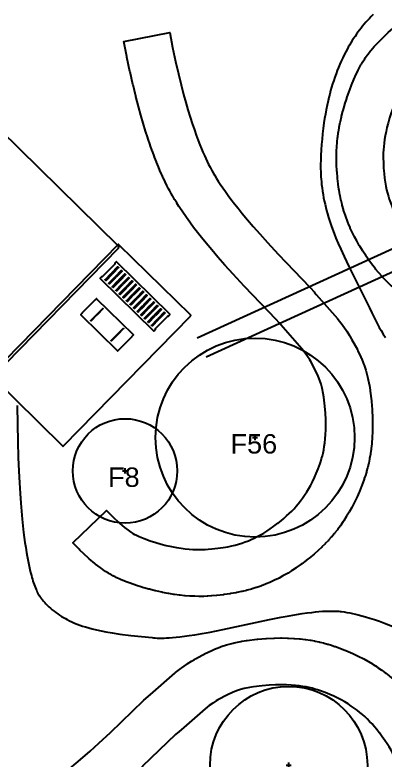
# Model space of a CAD drawing. Header units: millimetres. Extents: x 0 to 135, y -17 to 120.
# Drawn here: x 51.77 to 59.02, y 81.1 to 95.67 of the extents above; entities that cross this region are included whole.
import ezdxf

# ---------------------------------------------------------------- set-up
doc = ezdxf.new("R2010")
doc.units = ezdxf.units.MM
for name, color, linetype in [('Accessory', 7, 'Continuous'), ('Box', 7, 'Continuous'), ('Hedge', 7, 'Continuous'), ('Label', 7, 'Continuous'), ('Plan View', 7, 'Continuous'), ('Plant', 7, 'Continuous'), ('Sprinkler Line', 7, 'Continuous'), ('Stone Path', 7, 'Continuous')]:
    doc.layers.add(name, color=color, linetype=linetype)
picture_1 = doc.add_image_def('image1.jpg', size_in_pixel=(8192, 8192))

# ---------------------------------------------------------------- blocks, each defined once
blk = doc.blocks.new('1')
at = {"flags": 1}
for tag in ['Export Name', 'Export Layer']:
    blk.add_attdef(tag, (0, 0), '', height=0.0254, dxfattribs=at)
at = {"layer": 'Plan View'}
image = blk.add_image(picture_1, insert=(0, 0), size_in_units=(120, 120), dxfattribs=dict(at, fade=50))
image.dxf.flags = 7
blk = doc.blocks.new('129')
at = {"layer": 'Plant'}
for points in [[(56.474, 87.354), (56.474, 87.456)], [(56.423, 87.405), (56.525, 87.405)]]:
    blk.add_lwpolyline(points, dxfattribs=at)
blk.add_circle((56.474, 87.405), 1.947, dxfattribs=at)
at = {"flags": 1}
for tag in ['Export Name', 'Export Layer']:
    blk.add_attdef(tag, (0, 0), '', height=0.0254, dxfattribs=at)
blk = doc.blocks.new('134')
at = {"layer": 'Plant'}
for points in [[(57.133, 80.949), (57.133, 81.051)], [(57.082, 81), (57.184, 81)]]:
    blk.add_lwpolyline(points, dxfattribs=at)
blk.add_circle((57.133, 81), 1.539, dxfattribs=at)
at = {"flags": 1}
for tag in ['Export Name', 'Export Layer']:
    blk.add_attdef(tag, (0, 0), '', height=0.0254, dxfattribs=at)
blk = doc.blocks.new('142')
at = {"layer": 'Accessory'}
blk.add_lwpolyline([(51.304, 88.579), (51.308, 88.577), (51.315, 88.577), (51.321, 88.58), (53.801, 91.108), (53.805, 91.115), (53.809, 91.128), (53.809, 91.135), (53.804, 91.148), (49.931, 94.945), (49.917, 94.954), (49.911, 94.956), (49.903, 94.956), (49.897, 94.954), (47.419, 92.426), (47.414, 92.419), (47.412, 92.413), (47.41, 92.406), (47.41, 92.4), (47.415, 92.387), (51.295, 88.584)], close=True, dxfattribs=at)
at = {"flags": 1}
for tag in ['Export Name', 'Export Layer']:
    blk.add_attdef(tag, (0, 0), '', height=0.0254, dxfattribs=at)
blk = doc.blocks.new('143')
at = {"layer": 'Accessory'}
for points in [[(54.491, 89.49), (54.492, 89.49), (54.495, 89.49), (54.498, 89.492), (54.522, 89.517), (54.524, 89.52), (54.524, 89.522), (54.524, 89.525), (54.522, 89.53), (54.522, 89.531), (54.523, 89.532), (54.523, 89.534), (54.766, 89.782), (54.768, 89.783), (54.769, 89.783), (54.77, 89.783), (54.775, 89.78), (54.776, 89.78), (54.777, 89.78), (54.779, 89.78), (54.782, 89.782), (54.806, 89.806), (54.808, 89.809), (54.809, 89.812), (54.808, 89.815), (54.807, 89.818), (53.765, 90.839), (53.762, 90.841), (53.761, 90.841), (53.758, 90.841), (53.756, 90.841), (53.731, 90.816), (53.729, 90.813), (53.728, 90.81), (53.728, 90.807), (53.729, 90.802), (53.729, 90.8), (53.729, 90.799), (53.728, 90.798), (53.485, 90.549), (53.484, 90.548), (53.483, 90.548), (53.481, 90.548), (53.477, 90.551), (53.475, 90.551), (53.474, 90.551), (53.471, 90.55), (53.446, 90.525), (53.444, 90.522), (53.443, 90.519), (53.443, 90.517), (53.445, 90.514), (54.487, 89.493), (54.489, 89.491)], [(53.686, 90.615), (53.679, 90.621), (53.677, 90.624), (53.677, 90.625), (53.677, 90.627), (53.678, 90.63), (53.786, 90.742), (53.788, 90.743), (53.789, 90.743), (53.79, 90.742), (53.799, 90.734), (53.801, 90.731), (53.801, 90.73), (53.801, 90.728), (53.801, 90.727), (53.799, 90.724), (53.691, 90.615), (53.69, 90.615), (53.689, 90.614), (53.687, 90.614)], [(53.758, 90.546), (53.756, 90.546), (53.749, 90.553), (53.747, 90.556), (53.746, 90.559), (53.747, 90.562), (53.855, 90.674), (53.857, 90.675), (53.858, 90.675), (53.86, 90.675), (53.87, 90.665), (53.871, 90.662), (53.872, 90.661), (53.871, 90.658), (53.762, 90.548), (53.759, 90.546)], [(53.553, 90.478), (53.546, 90.485), (53.544, 90.488), (53.543, 90.49), (53.543, 90.491), (53.543, 90.493), (53.545, 90.495), (53.653, 90.605), (53.655, 90.606), (53.656, 90.606), (53.658, 90.605), (53.66, 90.604), (53.665, 90.598), (53.666, 90.597), (53.667, 90.596), (53.667, 90.594), (53.667, 90.593), (53.666, 90.59), (53.558, 90.478), (53.557, 90.478), (53.556, 90.477), (53.555, 90.477)], [(53.624, 90.409), (53.615, 90.418), (53.612, 90.421), (53.612, 90.422), (53.612, 90.423), (53.613, 90.426), (53.722, 90.536), (53.723, 90.537), (53.724, 90.538), (53.725, 90.538), (53.727, 90.537), (53.734, 90.531), (53.736, 90.528), (53.737, 90.526), (53.737, 90.525), (53.736, 90.522), (53.628, 90.41), (53.627, 90.409), (53.625, 90.409)], [(53.827, 90.477), (53.818, 90.485), (53.817, 90.487), (53.817, 90.488), (53.816, 90.49), (53.816, 90.491), (53.818, 90.494), (53.926, 90.606), (53.927, 90.607), (53.929, 90.606), (53.94, 90.596), (53.942, 90.593), (53.942, 90.591), (53.942, 90.59), (53.942, 90.589), (53.94, 90.586), (53.833, 90.477), (53.831, 90.476), (53.83, 90.476), (53.828, 90.476)], [(53.896, 90.409), (53.89, 90.415), (53.888, 90.418), (53.887, 90.421), (53.888, 90.423), (53.997, 90.536), (53.998, 90.537), (53.999, 90.537), (54.001, 90.536), (54.009, 90.528), (54.011, 90.525), (54.011, 90.524), (54.011, 90.522), (54.011, 90.521), (53.902, 90.41), (53.901, 90.409), (53.899, 90.409), (53.898, 90.409)], [(53.694, 90.34), (53.684, 90.35), (53.683, 90.351), (53.682, 90.353), (53.682, 90.354), (53.682, 90.356), (53.683, 90.358), (53.792, 90.468), (53.793, 90.469), (53.795, 90.469), (53.796, 90.469), (53.798, 90.469), (53.806, 90.46), (53.808, 90.457), (53.808, 90.456), (53.808, 90.454), (53.807, 90.452), (53.7, 90.34), (53.699, 90.339), (53.697, 90.339), (53.696, 90.339)], [(53.765, 90.272), (53.764, 90.272), (53.755, 90.281), (53.753, 90.284), (53.753, 90.285), (53.754, 90.288), (53.863, 90.398), (53.864, 90.399), (53.865, 90.399), (53.867, 90.4), (53.868, 90.399), (53.874, 90.394), (53.877, 90.391), (53.877, 90.388), (53.877, 90.387), (53.876, 90.384), (53.768, 90.272), (53.766, 90.272)], [(53.967, 90.341), (53.965, 90.342), (53.958, 90.349), (53.957, 90.351), (53.956, 90.353), (53.957, 90.354), (53.957, 90.356), (54.066, 90.469), (54.067, 90.469), (54.069, 90.469), (54.07, 90.469), (54.079, 90.46), (54.08, 90.457), (54.08, 90.456), (54.08, 90.454), (54.078, 90.452), (53.971, 90.343), (53.968, 90.341)], [(54.035, 90.273), (54.027, 90.281), (54.026, 90.282), (54.025, 90.284), (54.025, 90.285), (54.025, 90.286), (54.026, 90.289), (54.134, 90.401), (54.135, 90.402), (54.136, 90.402), (54.138, 90.402), (54.148, 90.392), (54.15, 90.389), (54.15, 90.388), (54.15, 90.387), (54.15, 90.385), (54.149, 90.384), (54.042, 90.275), (54.04, 90.274), (54.039, 90.273), (54.037, 90.272), (54.036, 90.273)], [(53.834, 90.204), (53.833, 90.205), (53.825, 90.212), (53.823, 90.215), (53.822, 90.216), (53.822, 90.217), (53.822, 90.219), (53.823, 90.22), (53.932, 90.331), (53.933, 90.332), (53.934, 90.332), (53.936, 90.332), (53.937, 90.332), (53.943, 90.326), (53.945, 90.325), (53.946, 90.322), (53.946, 90.32), (53.946, 90.319), (53.944, 90.316), (53.837, 90.205), (53.836, 90.204)], [(53.905, 90.135), (53.903, 90.135), (53.893, 90.145), (53.891, 90.148), (53.891, 90.149), (53.891, 90.151), (53.891, 90.152), (53.893, 90.155), (54, 90.262), (54.002, 90.264), (54.004, 90.265), (54.005, 90.265), (54.008, 90.262), (54.014, 90.257), (54.016, 90.254), (54.016, 90.252), (54.016, 90.251), (54.016, 90.25), (53.907, 90.137), (53.906, 90.136)], [(54.105, 90.204), (54.098, 90.212), (54.096, 90.214), (54.095, 90.217), (54.096, 90.219), (54.097, 90.221), (54.204, 90.332), (54.206, 90.333), (54.207, 90.333), (54.208, 90.333), (54.219, 90.323), (54.22, 90.32), (54.22, 90.319), (54.22, 90.317), (54.22, 90.316), (54.111, 90.205), (54.109, 90.204), (54.108, 90.204), (54.107, 90.204)], [(54.177, 90.135), (54.176, 90.135), (54.168, 90.142), (54.166, 90.146), (54.165, 90.148), (54.166, 90.149), (54.166, 90.151), (54.275, 90.264), (54.276, 90.265), (54.278, 90.265), (54.279, 90.264), (54.288, 90.255), (54.29, 90.252), (54.29, 90.251), (54.291, 90.25), (54.29, 90.248), (54.288, 90.245), (54.181, 90.137), (54.179, 90.135)], [(53.973, 90.067), (53.964, 90.076), (53.962, 90.079), (53.961, 90.08), (53.961, 90.082), (53.961, 90.083), (53.963, 90.086), (54.071, 90.195), (54.073, 90.196), (54.075, 90.196), (54.076, 90.196), (54.084, 90.188), (54.086, 90.185), (54.086, 90.183), (54.086, 90.182), (54.085, 90.18), (53.977, 90.067), (53.975, 90.067), (53.974, 90.067)], [(54.045, 89.998), (54.043, 89.999), (54.034, 90.007), (54.032, 90.01), (54.031, 90.012), (54.031, 90.014), (54.032, 90.015), (54.141, 90.126), (54.142, 90.127), (54.143, 90.127), (54.145, 90.127), (54.146, 90.127), (54.154, 90.12), (54.155, 90.118), (54.156, 90.116), (54.156, 90.113), (54.154, 90.11), (54.047, 89.999), (54.046, 89.998)], [(54.245, 90.067), (54.238, 90.075), (54.237, 90.076), (54.236, 90.077), (54.236, 90.079), (54.236, 90.08), (54.236, 90.082), (54.238, 90.085), (54.344, 90.195), (54.345, 90.196), (54.347, 90.196), (54.348, 90.196), (54.358, 90.186), (54.36, 90.183), (54.361, 90.182), (54.361, 90.18), (54.36, 90.179), (54.358, 90.176), (54.251, 90.068), (54.249, 90.067), (54.248, 90.067), (54.246, 90.067)], [(54.318, 89.997), (54.317, 89.997), (54.308, 90.005), (54.306, 90.008), (54.306, 90.01), (54.305, 90.011), (54.306, 90.014), (54.414, 90.126), (54.416, 90.127), (54.417, 90.127), (54.419, 90.127), (54.431, 90.116), (54.431, 90.114), (54.432, 90.113), (54.432, 90.111), (54.431, 90.109), (54.322, 89.998), (54.321, 89.998), (54.32, 89.997)], [(54.112, 89.93), (54.104, 89.939), (54.102, 89.942), (54.101, 89.943), (54.101, 89.945), (54.102, 89.946), (54.103, 89.947), (54.21, 90.056), (54.213, 90.058), (54.214, 90.059), (54.215, 90.059), (54.224, 90.051), (54.225, 90.049), (54.226, 90.048), (54.226, 90.046), (54.226, 90.045), (54.225, 90.042), (54.117, 89.931), (54.117, 89.93), (54.115, 89.929), (54.114, 89.93)], [(54.186, 89.86), (54.184, 89.86), (54.174, 89.87), (54.172, 89.873), (54.171, 89.874), (54.171, 89.875), (54.172, 89.877), (54.173, 89.88), (54.281, 89.988), (54.282, 89.989), (54.283, 89.99), (54.285, 89.99), (54.286, 89.99), (54.295, 89.981), (54.297, 89.979), (54.297, 89.977), (54.298, 89.976), (54.297, 89.974), (54.296, 89.971), (54.189, 89.861), (54.187, 89.86)], [(54.252, 89.793), (54.245, 89.801), (54.243, 89.803), (54.243, 89.805), (54.243, 89.806), (54.243, 89.808), (54.244, 89.809), (54.353, 89.919), (54.354, 89.92), (54.355, 89.92), (54.357, 89.92), (54.359, 89.918), (54.364, 89.914), (54.366, 89.911), (54.366, 89.909), (54.366, 89.908), (54.366, 89.907), (54.363, 89.902), (54.258, 89.793), (54.256, 89.793), (54.255, 89.792), (54.254, 89.793)], [(54.385, 89.93), (54.379, 89.936), (54.377, 89.939), (54.377, 89.94), (54.377, 89.942), (54.377, 89.943), (54.379, 89.947), (54.485, 90.056), (54.487, 90.057), (54.488, 90.058), (54.489, 90.058), (54.492, 90.056), (54.5, 90.048), (54.501, 90.045), (54.501, 90.044), (54.5, 90.042), (54.392, 89.932), (54.39, 89.93), (54.389, 89.93), (54.388, 89.929), (54.386, 89.93)], [(54.454, 89.863), (54.448, 89.868), (54.447, 89.87), (54.446, 89.871), (54.446, 89.873), (54.446, 89.874), (54.446, 89.875), (54.447, 89.878), (54.554, 89.989), (54.556, 89.99), (54.557, 89.99), (54.559, 89.99), (54.567, 89.981), (54.569, 89.979), (54.57, 89.977), (54.569, 89.976), (54.569, 89.974), (54.567, 89.971), (54.46, 89.863), (54.458, 89.862), (54.457, 89.862), (54.455, 89.862)], [(54.526, 89.793), (54.525, 89.794), (54.517, 89.801), (54.515, 89.803), (54.515, 89.805), (54.514, 89.806), (54.515, 89.809), (54.623, 89.922), (54.625, 89.923), (54.626, 89.923), (54.628, 89.922), (54.638, 89.912), (54.639, 89.909), (54.64, 89.908), (54.639, 89.907), (54.639, 89.905), (54.53, 89.795), (54.527, 89.793)], [(54.321, 89.726), (54.314, 89.733), (54.312, 89.736), (54.312, 89.737), (54.311, 89.739), (54.312, 89.74), (54.422, 89.852), (54.423, 89.853), (54.425, 89.853), (54.426, 89.853), (54.433, 89.846), (54.434, 89.844), (54.435, 89.842), (54.435, 89.84), (54.434, 89.837), (54.326, 89.725), (54.324, 89.725), (54.323, 89.725)], [(54.393, 89.656), (54.392, 89.657), (54.383, 89.665), (54.381, 89.668), (54.38, 89.669), (54.38, 89.671), (54.381, 89.674), (54.49, 89.784), (54.491, 89.785), (54.492, 89.785), (54.494, 89.785), (54.495, 89.785), (54.503, 89.778), (54.505, 89.775), (54.505, 89.772), (54.505, 89.77), (54.396, 89.657), (54.395, 89.656)], [(54.594, 89.726), (54.591, 89.728), (54.586, 89.733), (54.585, 89.734), (54.585, 89.736), (54.584, 89.737), (54.585, 89.739), (54.586, 89.741), (54.694, 89.854), (54.695, 89.854), (54.697, 89.854), (54.7, 89.852), (54.707, 89.844), (54.708, 89.843), (54.709, 89.842), (54.709, 89.84), (54.708, 89.838), (54.706, 89.836), (54.599, 89.727), (54.598, 89.726), (54.597, 89.725), (54.595, 89.725)], [(54.463, 89.588), (54.461, 89.589), (54.452, 89.597), (54.451, 89.599), (54.45, 89.6), (54.45, 89.602), (54.45, 89.603), (54.452, 89.606), (54.56, 89.715), (54.561, 89.716), (54.563, 89.717), (54.564, 89.717), (54.567, 89.715), (54.573, 89.71), (54.574, 89.707), (54.575, 89.706), (54.575, 89.705), (54.574, 89.702), (54.465, 89.589), (54.464, 89.589)]]:
    blk.add_lwpolyline(points, close=True, dxfattribs=at)
at = {"flags": 1}
for tag in ['Export Name', 'Export Layer']:
    blk.add_attdef(tag, (0, 0), '', height=0.0254, dxfattribs=at)
blk = doc.blocks.new('144')
at = {"layer": 'Accessory'}
for points in [[(53.786, 89.101), (53.787, 89.101), (53.788, 89.101), (53.789, 89.101), (53.791, 89.102), (53.811, 89.123), (53.815, 89.127), (54.067, 89.383), (54.069, 89.386), (54.071, 89.388), (54.092, 89.409), (54.094, 89.411), (54.094, 89.413), (54.094, 89.415), (54.093, 89.417), (53.375, 90.121), (53.373, 90.122), (53.372, 90.122), (53.371, 90.122), (53.369, 90.121), (53.348, 90.1), (53.345, 90.096), (53.094, 89.841), (53.091, 89.836), (53.089, 89.835), (53.068, 89.814), (53.066, 89.812), (53.065, 89.81), (53.066, 89.808), (53.067, 89.806), (53.785, 89.102)], [(53.386, 89.81), (53.385, 89.811), (53.384, 89.812), (53.384, 89.813), (53.384, 89.814), (53.384, 89.815), (53.386, 89.818), (53.493, 89.927), (53.494, 89.928), (53.495, 89.928), (53.496, 89.928), (53.497, 89.927), (53.498, 89.926), (53.498, 89.925), (53.498, 89.924), (53.497, 89.922), (53.39, 89.812), (53.389, 89.811), (53.388, 89.81), (53.387, 89.81)], [(53.264, 89.686), (53.263, 89.687), (53.263, 89.688), (53.262, 89.689), (53.262, 89.691), (53.263, 89.693), (53.371, 89.802), (53.373, 89.804), (53.374, 89.804), (53.375, 89.803), (53.376, 89.802), (53.376, 89.801), (53.377, 89.8), (53.376, 89.799), (53.375, 89.797), (53.268, 89.687), (53.266, 89.686), (53.265, 89.686)], [(53.786, 89.419), (53.785, 89.42), (53.783, 89.421), (53.783, 89.422), (53.783, 89.423), (53.783, 89.424), (53.783, 89.425), (53.892, 89.536), (53.893, 89.536), (53.894, 89.537), (53.895, 89.537), (53.896, 89.536), (53.897, 89.535), (53.897, 89.534), (53.897, 89.533), (53.897, 89.532), (53.896, 89.53), (53.789, 89.42), (53.787, 89.419)], [(53.664, 89.295), (53.663, 89.295), (53.662, 89.296), (53.662, 89.297), (53.661, 89.298), (53.661, 89.299), (53.662, 89.301), (53.77, 89.411), (53.771, 89.412), (53.772, 89.413), (53.773, 89.413), (53.774, 89.412), (53.775, 89.412), (53.775, 89.411), (53.776, 89.41), (53.776, 89.409), (53.775, 89.408), (53.775, 89.407), (53.666, 89.296), (53.665, 89.295)]]:
    blk.add_lwpolyline(points, close=True, dxfattribs=at)
at = {"flags": 1}
for tag in ['Export Name', 'Export Layer']:
    blk.add_attdef(tag, (0, 0), '', height=0.0254, dxfattribs=at)
blk = doc.blocks.new('151')
at = {"layer": 'Plant'}
for points in [[(53.881, 86.753), (53.982, 86.753)], [(53.931, 86.702), (53.931, 86.804)]]:
    blk.add_lwpolyline(points, dxfattribs=at)
blk.add_circle((53.931, 86.753), 1.021, dxfattribs=at)
at = {"flags": 1}
for tag in ['Export Name', 'Export Layer']:
    blk.add_attdef(tag, (0, 0), '', height=0.0254, dxfattribs=at)
blk = doc.blocks.new('320')
at = {"layer": 'Sprinkler Line'}
blk.add_lwpolyline([(75.707, 98.192), (55.521, 88.976)], dxfattribs=at)
at = {"flags": 1}
for tag in ['Export Name', 'Export Layer']:
    blk.add_attdef(tag, (0, 0), '', height=0.0254, dxfattribs=at)
blk = doc.blocks.new('340')
at = {"layer": 'Hedge'}
blk.add_lwpolyline([(45.759, 78.629), (46.642, 78.844), (47.503, 79.056), (48.361, 79.27), (48.98, 79.429), (49.281, 79.51), (49.463, 79.558), (49.471, 79.56), (49.676, 79.611), (49.685, 79.613), (50.043, 79.695), (50.573, 79.812), (50.76, 79.856), (50.895, 79.891), (51.003, 79.921), (51.098, 79.95), (51.194, 79.98), (51.278, 80.009), (51.363, 80.04), (51.449, 80.073), (51.523, 80.103), (51.599, 80.136), (51.675, 80.171), (51.754, 80.208), (51.834, 80.247), (51.916, 80.289), (51.971, 80.319), (52.011, 80.341), (52.051, 80.364), (52.106, 80.396), (52.162, 80.43), (52.218, 80.466), (52.275, 80.503), (52.348, 80.553), (52.421, 80.604), (52.495, 80.657), (52.568, 80.712), (52.658, 80.781), (52.748, 80.851), (52.852, 80.936), (52.971, 81.035), (53.104, 81.148), (53.248, 81.275), (53.417, 81.428), (53.644, 81.639), (54.293, 82.26), (54.301, 82.268), (54.38, 82.339), (54.391, 82.349), (54.431, 82.383), (54.903, 82.796), (54.921, 82.811), (55.022, 82.891), (55.042, 82.905), (55.13, 82.968), (55.149, 82.981), (55.232, 83.033), (55.246, 83.042), (55.292, 83.068), (55.306, 83.076), (55.511, 83.186), (55.533, 83.197), (55.656, 83.255), (55.681, 83.266), (55.787, 83.308), (55.814, 83.318), (55.915, 83.351), (55.941, 83.359), (56.044, 83.386), (56.069, 83.392), (56.195, 83.418), (56.214, 83.421), (56.306, 83.436), (56.322, 83.438), (56.511, 83.461), (56.528, 83.463), (56.684, 83.476), (56.7, 83.477), (56.839, 83.484), (56.854, 83.485), (56.977, 83.487), (56.992, 83.487), (57.112, 83.484), (57.127, 83.484), (57.232, 83.478), (57.247, 83.477), (57.346, 83.469), (57.361, 83.468), (57.453, 83.457), (57.467, 83.455), (57.551, 83.443), (57.564, 83.441), (57.64, 83.427), (57.654, 83.425), (57.73, 83.409), (57.743, 83.406), (57.811, 83.389), (57.824, 83.386), (57.891, 83.368), (57.905, 83.364), (57.972, 83.343), (57.984, 83.339), (58.034, 83.322), (58.046, 83.318), (58.168, 83.273), (58.181, 83.268), (58.284, 83.226), (58.296, 83.221), (58.389, 83.18), (58.402, 83.174), (58.493, 83.131), (58.506, 83.125), (58.587, 83.083), (58.6, 83.076), (58.68, 83.032), (58.693, 83.024), (58.771, 82.977), (58.784, 82.969), (58.861, 82.919), (58.873, 82.911), (58.942, 82.863), (58.954, 82.855), (59.021, 82.805), (59.033, 82.796), (59.1, 82.743), (59.111, 82.734), (59.169, 82.684), (59.18, 82.675), (59.238, 82.623), (59.247, 82.614), (59.305, 82.559), (59.314, 82.55), (59.371, 82.493), (59.38, 82.484), (59.436, 82.424), (59.444, 82.415), (59.499, 82.352), (59.507, 82.343), (59.562, 82.278), (59.57, 82.269), (59.624, 82.201), (59.628, 82.195), (59.634, 82.188), (59.638, 82.182), (59.701, 82.098), (59.709, 82.087), (59.768, 82.003), (59.775, 81.992), (59.825, 81.917), (59.833, 81.905), (59.879, 81.83), (59.887, 81.818), (59.93, 81.743), (59.937, 81.73), (59.978, 81.655), (59.985, 81.641), (60.022, 81.566), (60.028, 81.553), (60.059, 81.485), (60.065, 81.472), (60.094, 81.403), (60.099, 81.389), (60.129, 81.312), (60.134, 81.298), (60.161, 81.22), (60.166, 81.205), (60.19, 81.126), (60.194, 81.112), (60.216, 81.031), (60.22, 81.018), (60.239, 80.935), (60.243, 80.922), (60.262, 80.829), (60.265, 80.815), (60.283, 80.711), (60.285, 80.697), (60.302, 80.581), (60.304, 80.567), (60.318, 80.438), (60.319, 80.427), (60.327, 80.341), (60.328, 80.33), (60.332, 80.262), (60.333, 80.249), (60.336, 80.181), (60.336, 80.168), (60.337, 80.1), (60.337, 80.087), (60.335, 80.009), (60.335, 79.996), (60.331, 79.919), (60.33, 79.906), (60.324, 79.818), (60.323, 79.806), (60.314, 79.719), (60.312, 79.706), (60.3, 79.611), (60.298, 79.598), (60.281, 79.495), (60.279, 79.482), (60.258, 79.372), (60.255, 79.359), (60.229, 79.243), (60.226, 79.23), (60.198, 79.118), (60.194, 79.105), (60.159, 78.983), (60.155, 78.969), (60.116, 78.847), (60.111, 78.832), (60.063, 78.7), (60.057, 78.683), (60.01, 78.567), (60.003, 78.551), (59.966, 78.467), (59.957, 78.448), (59.935, 78.405), (59.924, 78.384), (59.896, 78.335), (59.885, 78.316), (59.847, 78.257), (59.835, 78.239), (59.787, 78.17), (59.775, 78.153), (59.707, 78.066), (59.694, 78.05), (59.601, 77.939), (59.585, 77.922), (59.43, 77.756), (59.414, 77.74), (59.29, 77.62), (58.654, 78.278), (58.771, 78.39), (58.91, 78.539), (58.989, 78.632), (59.044, 78.703), (59.08, 78.755), (59.106, 78.796), (59.123, 78.826), (59.136, 78.85), (59.165, 78.917), (59.206, 79.017), (59.248, 79.134), (59.282, 79.242), (59.313, 79.35), (59.338, 79.449), (59.361, 79.551), (59.38, 79.647), (59.394, 79.737), (59.405, 79.819), (59.413, 79.893), (59.418, 79.967), (59.421, 80.032), (59.422, 80.097), (59.422, 80.153), (59.42, 80.208), (59.416, 80.264), (59.409, 80.34), (59.396, 80.457), (59.381, 80.56), (59.365, 80.649), (59.349, 80.728), (59.332, 80.797), (59.314, 80.864), (59.294, 80.929), (59.272, 80.993), (59.248, 81.056), (59.224, 81.112), (59.199, 81.167), (59.168, 81.229), (59.135, 81.291), (59.099, 81.354), (59.059, 81.417), (59.017, 81.482), (58.965, 81.555), (58.908, 81.632), (58.906, 81.634), (58.858, 81.695), (58.811, 81.751), (58.764, 81.804), (58.717, 81.854), (58.67, 81.902), (58.622, 81.947), (58.574, 81.99), (58.525, 82.031), (58.47, 82.075), (58.415, 82.116), (58.358, 82.155), (58.294, 82.197), (58.229, 82.236), (58.162, 82.273), (58.093, 82.308), (58.015, 82.346), (57.935, 82.381), (57.844, 82.418), (57.734, 82.458), (57.697, 82.471), (57.643, 82.487), (57.59, 82.502), (57.536, 82.515), (57.473, 82.528), (57.411, 82.539), (57.341, 82.55), (57.263, 82.559), (57.179, 82.566), (57.087, 82.57), (56.983, 82.572), (56.876, 82.571), (56.753, 82.565), (56.614, 82.553), (56.442, 82.532), (56.368, 82.52), (56.264, 82.499), (56.188, 82.478), (56.113, 82.454), (56.033, 82.422), (55.933, 82.375), (55.745, 82.274), (55.713, 82.255), (55.648, 82.214), (55.579, 82.165), (55.497, 82.1), (55.029, 81.691), (54.99, 81.658), (54.921, 81.595), (54.274, 80.976), (54.269, 80.972), (54.035, 80.754), (53.857, 80.593), (53.703, 80.458), (53.561, 80.336), (53.432, 80.229), (53.318, 80.137), (53.219, 80.059), (53.119, 79.982), (53.035, 79.92), (52.954, 79.861), (52.949, 79.857), (52.87, 79.802), (52.864, 79.798), (52.785, 79.745), (52.78, 79.741), (52.717, 79.7), (52.711, 79.696), (52.649, 79.656), (52.643, 79.653), (52.581, 79.615), (52.574, 79.611), (52.513, 79.574), (52.506, 79.571), (52.461, 79.544), (52.455, 79.541), (52.407, 79.515), (52.344, 79.481), (52.338, 79.478), (52.249, 79.432), (52.242, 79.429), (52.155, 79.386), (52.148, 79.382), (52.062, 79.342), (52.055, 79.338), (51.97, 79.3), (51.963, 79.297), (51.88, 79.262), (51.872, 79.258), (51.79, 79.225), (51.782, 79.222), (51.688, 79.185), (51.68, 79.182), (51.587, 79.148), (51.578, 79.145), (51.486, 79.114), (51.478, 79.111), (51.373, 79.078), (51.365, 79.075), (51.261, 79.044), (51.253, 79.042), (51.136, 79.009), (51.128, 79.007), (50.985, 78.97), (50.977, 78.968), (50.781, 78.921), (50.773, 78.919), (50.243, 78.803), (49.893, 78.723), (49.695, 78.674), (49.517, 78.626), (49.212, 78.545), (48.585, 78.384), (47.722, 78.168), (46.859, 77.956), (45.975, 77.741), (45.107, 77.531), (44.225, 77.319), (44.011, 78.208), (44.892, 78.419)], close=True, dxfattribs=at)
at = {"flags": 1}
for tag in ['Export Name', 'Export Layer']:
    blk.add_attdef(tag, (0, 0), '', height=0.0254, dxfattribs=at)
blk = doc.blocks.new('350')
at = {"layer": 'Hedge'}
blk.add_lwpolyline([(54.862, 95.03), (54.921, 94.756), (54.975, 94.518), (55.028, 94.306), (55.077, 94.117), (55.121, 93.959), (55.162, 93.816), (55.206, 93.673), (55.246, 93.548), (55.288, 93.423), (55.325, 93.319), (55.363, 93.216), (55.395, 93.132), (55.428, 93.049), (55.455, 92.985), (55.483, 92.922), (55.51, 92.862), (55.538, 92.803), (55.566, 92.746), (55.595, 92.69), (55.608, 92.665), (55.63, 92.625), (55.653, 92.585), (55.686, 92.53), (55.72, 92.474), (55.755, 92.418), (55.793, 92.361), (55.842, 92.288), (55.893, 92.215), (55.947, 92.141), (56.002, 92.067), (56.07, 91.978), (56.141, 91.888), (56.225, 91.784), (56.324, 91.665), (56.438, 91.532), (56.565, 91.388), (56.718, 91.219), (56.929, 90.992), (57.549, 90.343), (57.557, 90.335), (57.629, 90.256), (57.639, 90.244), (57.673, 90.204), (58.086, 89.732), (58.101, 89.715), (58.18, 89.613), (58.195, 89.594), (58.257, 89.506), (58.27, 89.486), (58.322, 89.404), (58.331, 89.389), (58.358, 89.343), (58.365, 89.33), (58.476, 89.125), (58.487, 89.103), (58.545, 88.98), (58.556, 88.955), (58.598, 88.848), (58.608, 88.822), (58.641, 88.721), (58.649, 88.695), (58.676, 88.592), (58.682, 88.567), (58.707, 88.441), (58.711, 88.422), (58.725, 88.33), (58.728, 88.314), (58.751, 88.125), (58.753, 88.107), (58.766, 87.952), (58.767, 87.936), (58.774, 87.797), (58.774, 87.781), (58.776, 87.659), (58.776, 87.644), (58.774, 87.533), (58.774, 87.518), (58.769, 87.413), (58.768, 87.398), (58.76, 87.299), (58.758, 87.285), (58.748, 87.193), (58.746, 87.179), (58.734, 87.095), (58.732, 87.08), (58.717, 86.996), (58.714, 86.982), (58.698, 86.906), (58.695, 86.892), (58.679, 86.825), (58.676, 86.812), (58.657, 86.745), (58.653, 86.731), (58.633, 86.664), (58.629, 86.651), (58.612, 86.602), (58.608, 86.59), (58.562, 86.468), (58.557, 86.455), (58.516, 86.352), (58.51, 86.339), (58.47, 86.246), (58.464, 86.234), (58.421, 86.143), (58.414, 86.13), (58.372, 86.049), (58.366, 86.036), (58.321, 85.956), (58.314, 85.943), (58.267, 85.865), (58.259, 85.852), (58.209, 85.775), (58.201, 85.762), (58.153, 85.694), (58.144, 85.682), (58.094, 85.614), (58.085, 85.603), (58.032, 85.536), (58.023, 85.525), (57.974, 85.466), (57.965, 85.456), (57.913, 85.398), (57.904, 85.388), (57.849, 85.331), (57.84, 85.322), (57.783, 85.265), (57.773, 85.256), (57.714, 85.2), (57.704, 85.192), (57.642, 85.136), (57.633, 85.128), (57.568, 85.074), (57.558, 85.066), (57.49, 85.012), (57.485, 85.008), (57.477, 85.002), (57.472, 84.998), (57.387, 84.935), (57.377, 84.927), (57.293, 84.868), (57.282, 84.86), (57.206, 84.81), (57.195, 84.803), (57.12, 84.756), (57.108, 84.749), (57.032, 84.706), (57.02, 84.698), (56.944, 84.658), (56.931, 84.651), (56.856, 84.614), (56.843, 84.608), (56.774, 84.576), (56.761, 84.571), (56.693, 84.542), (56.679, 84.537), (56.602, 84.507), (56.587, 84.502), (56.509, 84.475), (56.495, 84.47), (56.416, 84.446), (56.402, 84.442), (56.321, 84.42), (56.307, 84.416), (56.225, 84.396), (56.211, 84.393), (56.119, 84.374), (56.104, 84.371), (56.001, 84.353), (55.987, 84.351), (55.871, 84.334), (55.857, 84.332), (55.727, 84.318), (55.717, 84.316), (55.631, 84.309), (55.62, 84.308), (55.552, 84.303), (55.539, 84.303), (55.471, 84.3), (55.458, 84.3), (55.39, 84.299), (55.377, 84.299), (55.299, 84.301), (55.286, 84.301), (55.208, 84.305), (55.195, 84.305), (55.108, 84.312), (55.095, 84.313), (55.009, 84.322), (54.996, 84.323), (54.901, 84.336), (54.888, 84.338), (54.785, 84.354), (54.772, 84.357), (54.662, 84.378), (54.648, 84.381), (54.533, 84.406), (54.519, 84.409), (54.408, 84.438), (54.395, 84.441), (54.272, 84.476), (54.259, 84.481), (54.136, 84.52), (54.121, 84.525), (53.989, 84.573), (53.973, 84.579), (53.857, 84.626), (53.841, 84.632), (53.757, 84.67), (53.738, 84.679), (53.694, 84.701), (53.674, 84.712), (53.625, 84.74), (53.606, 84.751), (53.546, 84.789), (53.529, 84.8), (53.46, 84.849), (53.443, 84.861), (53.355, 84.928), (53.339, 84.942), (53.229, 85.035), (53.211, 85.05), (53.046, 85.206), (53.03, 85.222), (52.91, 85.346), (53.567, 85.981), (53.68, 85.865), (53.829, 85.725), (53.922, 85.646), (53.993, 85.592), (54.045, 85.555), (54.086, 85.529), (54.116, 85.512), (54.14, 85.5), (54.206, 85.47), (54.307, 85.43), (54.423, 85.388), (54.531, 85.354), (54.64, 85.322), (54.738, 85.297), (54.84, 85.275), (54.937, 85.256), (55.027, 85.242), (55.109, 85.231), (55.182, 85.223), (55.257, 85.218), (55.322, 85.215), (55.387, 85.213), (55.442, 85.214), (55.498, 85.216), (55.554, 85.22), (55.629, 85.227), (55.747, 85.24), (55.849, 85.255), (55.939, 85.271), (56.018, 85.287), (56.086, 85.303), (56.153, 85.322), (56.219, 85.342), (56.282, 85.364), (56.346, 85.388), (56.401, 85.411), (56.456, 85.437), (56.519, 85.467), (56.581, 85.501), (56.644, 85.537), (56.707, 85.576), (56.772, 85.619), (56.845, 85.671), (56.921, 85.728), (56.924, 85.73), (56.985, 85.778), (57.04, 85.825), (57.093, 85.872), (57.144, 85.919), (57.191, 85.966), (57.237, 86.014), (57.28, 86.062), (57.321, 86.111), (57.365, 86.165), (57.406, 86.221), (57.445, 86.277), (57.486, 86.341), (57.525, 86.407), (57.563, 86.474), (57.598, 86.542), (57.635, 86.621), (57.671, 86.701), (57.707, 86.791), (57.748, 86.901), (57.761, 86.939), (57.777, 86.993), (57.792, 87.046), (57.805, 87.1), (57.818, 87.162), (57.83, 87.232), (57.84, 87.302), (57.849, 87.38), (57.856, 87.464), (57.86, 87.555), (57.862, 87.652), (57.86, 87.76), (57.854, 87.883), (57.842, 88.022), (57.821, 88.194), (57.809, 88.268), (57.788, 88.371), (57.768, 88.448), (57.744, 88.523), (57.711, 88.603), (57.664, 88.703), (57.564, 88.89), (57.545, 88.923), (57.504, 88.988), (57.455, 89.056), (57.39, 89.139), (56.981, 89.607), (56.948, 89.646), (56.885, 89.715), (56.266, 90.362), (56.261, 90.366), (56.043, 90.601), (55.883, 90.779), (55.747, 90.933), (55.626, 91.075), (55.519, 91.204), (55.426, 91.318), (55.348, 91.417), (55.272, 91.516), (55.21, 91.6), (55.151, 91.682), (55.147, 91.687), (55.092, 91.766), (55.087, 91.772), (55.034, 91.85), (55.03, 91.856), (54.989, 91.919), (54.986, 91.924), (54.946, 91.987), (54.942, 91.993), (54.904, 92.055), (54.9, 92.061), (54.864, 92.123), (54.86, 92.129), (54.834, 92.175), (54.831, 92.181), (54.804, 92.229), (54.787, 92.262), (54.784, 92.268), (54.751, 92.331), (54.748, 92.338), (54.716, 92.402), (54.713, 92.409), (54.682, 92.475), (54.679, 92.481), (54.648, 92.548), (54.646, 92.554), (54.614, 92.626), (54.583, 92.701), (54.546, 92.793), (54.543, 92.799), (54.509, 92.889), (54.506, 92.896), (54.466, 93.005), (54.463, 93.012), (54.424, 93.123), (54.422, 93.129), (54.378, 93.259), (54.376, 93.266), (54.333, 93.4), (54.286, 93.555), (54.241, 93.709), (54.194, 93.879), (54.142, 94.077), (54.141, 94.084), (54.087, 94.302), (54.085, 94.309), (54.029, 94.555), (54.027, 94.563), (53.967, 94.845), (53.965, 94.854), (53.908, 95.151), (54.806, 95.323)], close=True, dxfattribs=at)
at = {"flags": 1}
for tag in ['Export Name', 'Export Layer']:
    blk.add_attdef(tag, (0, 0), '', height=0.0254, dxfattribs=at)
blk = doc.blocks.new('356')
at = {"layer": 'Stone Path'}
blk.add_lwpolyline([(51.821, 88.032), (51.823, 87.663), (51.83, 87.326), (51.84, 87.014), (51.851, 86.746), (51.863, 86.517), (51.876, 86.308), (51.89, 86.124), (51.903, 85.966), (51.917, 85.808), (51.931, 85.678), (51.946, 85.55), (51.958, 85.449), (51.972, 85.35), (51.986, 85.253), (52.001, 85.158), (52.013, 85.088), (52.026, 85.02), (52.039, 84.954), (52.052, 84.889), (52.067, 84.827), (52.081, 84.766), (52.097, 84.708), (52.107, 84.67), (52.118, 84.633), (52.129, 84.598), (52.14, 84.563), (52.152, 84.53), (52.164, 84.498), (52.176, 84.467), (52.188, 84.437), (52.201, 84.409), (52.214, 84.382), (52.227, 84.356), (52.241, 84.332), (52.255, 84.309), (52.262, 84.298), (52.269, 84.287), (52.276, 84.277), (52.284, 84.268), (52.291, 84.258), (52.313, 84.231), (52.336, 84.204), (52.359, 84.179), (52.383, 84.154), (52.415, 84.121), (52.44, 84.098), (52.473, 84.068), (52.507, 84.038), (52.541, 84.01), (52.577, 83.984), (52.613, 83.958), (52.649, 83.933), (52.686, 83.909), (52.724, 83.887), (52.762, 83.865), (52.801, 83.844), (52.841, 83.824), (52.891, 83.801), (52.942, 83.778), (52.994, 83.757), (53.047, 83.737), (53.101, 83.719), (53.155, 83.701), (53.221, 83.682), (53.289, 83.663), (53.369, 83.644), (53.462, 83.623), (53.557, 83.605), (53.678, 83.584), (53.826, 83.563), (54.041, 83.536), (54.462, 83.492), (54.489, 83.489), (54.517, 83.487), (54.56, 83.485), (54.604, 83.484), (54.65, 83.484), (54.696, 83.485), (54.744, 83.486), (54.793, 83.489), (54.861, 83.494), (54.93, 83.5), (55, 83.507), (55.091, 83.518), (55.184, 83.531), (55.299, 83.549), (55.437, 83.572), (55.598, 83.602), (55.846, 83.651), (56.756, 83.844), (56.983, 83.89), (57.145, 83.92), (57.283, 83.944), (57.398, 83.962), (57.492, 83.976), (57.583, 83.987), (57.655, 83.995), (57.724, 84.002), (57.792, 84.007), (57.841, 84.01), (57.89, 84.012), (57.937, 84.013), (57.983, 84.013), (58.027, 84.012), (58.071, 84.011), (58.113, 84.008), (58.14, 84.006), (58.166, 84.003), (58.219, 83.996), (58.273, 83.987), (58.328, 83.977), (58.383, 83.966), (58.438, 83.954), (58.495, 83.94), (58.565, 83.922), (58.637, 83.902), (58.723, 83.875), (58.809, 83.847), (58.91, 83.813), (59.01, 83.776), (59.123, 83.732), (59.249, 83.681), (59.384, 83.622), (59.54, 83.551), (59.722, 83.465), (59.943, 83.353), (60.274, 83.172)], dxfattribs=at)
at = {"flags": 1}
for tag in ['Export Name', 'Export Layer']:
    blk.add_attdef(tag, (0, 0), '', height=0.0254, dxfattribs=at)
blk = doc.blocks.new('357')
at = {"layer": 'Box'}
blk.add_lwpolyline([(52.716, 87.24), (52.721, 87.239), (52.725, 87.241), (55.211, 89.778), (55.214, 89.782), (55.215, 89.786), (55.216, 89.79), (55.216, 89.794), (55.213, 89.802), (53.811, 91.177), (53.807, 91.179), (53.803, 91.181), (53.798, 91.181), (53.794, 91.179), (51.308, 88.643), (51.304, 88.635), (51.303, 88.631), (51.303, 88.627), (51.307, 88.618), (52.709, 87.244)], close=True, dxfattribs=at)
at = {"flags": 1}
for tag in ['Export Name', 'Export Layer']:
    blk.add_attdef(tag, (0, 0), '', height=0.0254, dxfattribs=at)
blk = doc.blocks.new('394')
at = {"layer": 'Stone Path'}
blk.add_lwpolyline([(58.784, 95.675), (58.748, 95.639), (58.713, 95.603), (58.679, 95.566), (58.645, 95.528), (58.612, 95.49), (58.58, 95.452), (58.549, 95.412), (58.518, 95.373), (58.488, 95.332), (58.459, 95.292), (58.431, 95.251), (58.403, 95.209), (58.376, 95.167), (58.349, 95.124), (58.323, 95.081), (58.298, 95.037), (58.274, 94.993), (58.25, 94.949), (58.219, 94.889), (58.19, 94.829), (58.162, 94.767), (58.134, 94.705), (58.108, 94.643), (58.083, 94.58), (58.059, 94.516), (58.036, 94.452), (58.014, 94.387), (57.993, 94.321), (57.973, 94.256), (57.954, 94.189), (57.936, 94.122), (57.919, 94.055), (57.903, 93.988), (57.884, 93.902), (57.867, 93.817), (57.851, 93.731), (57.836, 93.644), (57.823, 93.557), (57.808, 93.452), (57.796, 93.347), (57.785, 93.242), (57.776, 93.136), (57.769, 93.03), (57.763, 92.924), (57.759, 92.817), (57.758, 92.765), (57.757, 92.712), (57.758, 92.66), (57.759, 92.608), (57.761, 92.557), (57.764, 92.506), (57.767, 92.456), (57.772, 92.405), (57.777, 92.356), (57.785, 92.29), (57.795, 92.224), (57.805, 92.16), (57.817, 92.095), (57.83, 92.032), (57.844, 91.969), (57.859, 91.906), (57.875, 91.844), (57.892, 91.782), (57.914, 91.706), (57.938, 91.63), (57.964, 91.555), (57.99, 91.481), (58.024, 91.393), (58.058, 91.305), (58.101, 91.203), (58.151, 91.089), (58.216, 90.946), (58.312, 90.749), (58.632, 90.111), (58.712, 89.945), (58.758, 89.847), (58.783, 89.792), (58.81, 89.738), (58.836, 89.686), (58.87, 89.622), (58.905, 89.56), (58.941, 89.5), (58.984, 89.43), (59.028, 89.362)], dxfattribs=at)
at = {"flags": 1}
for tag in ['Export Name', 'Export Layer']:
    blk.add_attdef(tag, (0, 0), '', height=0.0254, dxfattribs=at)
blk = doc.blocks.new('402')
at = {"layer": 'Hedge'}
blk.add_lwpolyline([(68.054, 92.803), (67.844, 92.767), (67.673, 92.734), (67.53, 92.705), (67.4, 92.675), (67.299, 92.651), (67.198, 92.624), (67.097, 92.596), (67.01, 92.57), (66.924, 92.543), (66.837, 92.514), (66.765, 92.488), (66.694, 92.462), (66.622, 92.434), (66.551, 92.405), (66.479, 92.374), (66.423, 92.348), (66.411, 92.343), (66.368, 92.323), (66.312, 92.295), (66.255, 92.266), (66.197, 92.235), (66.139, 92.203), (66.079, 92.168), (66.004, 92.123), (65.927, 92.076), (65.85, 92.028), (65.757, 91.966), (65.664, 91.903), (65.554, 91.826), (65.444, 91.748), (65.32, 91.656), (65.181, 91.55), (65.015, 91.42), (64.81, 91.256), (64.484, 90.985), (63.987, 90.564), (63.978, 90.557), (63.886, 90.482), (63.874, 90.473), (63.825, 90.436), (63.327, 90.054), (63.309, 90.04), (63.203, 89.967), (63.182, 89.953), (63.091, 89.897), (63.07, 89.885), (62.985, 89.838), (62.969, 89.83), (62.921, 89.806), (62.908, 89.8), (62.697, 89.703), (62.674, 89.693), (62.547, 89.643), (62.522, 89.634), (62.418, 89.599), (62.391, 89.592), (62.293, 89.566), (62.266, 89.559), (62.159, 89.538), (62.133, 89.533), (62.011, 89.516), (61.99, 89.513), (61.888, 89.503), (61.871, 89.502), (61.681, 89.491), (61.664, 89.49), (61.508, 89.487), (61.491, 89.487), (61.352, 89.489), (61.337, 89.489), (61.214, 89.495), (61.199, 89.496), (61.08, 89.505), (61.065, 89.507), (60.96, 89.519), (60.946, 89.521), (60.847, 89.535), (60.833, 89.538), (60.742, 89.554), (60.728, 89.557), (60.644, 89.574), (60.631, 89.577), (60.556, 89.596), (60.543, 89.599), (60.468, 89.62), (60.454, 89.624), (60.379, 89.647), (60.365, 89.652), (60.3, 89.674), (60.286, 89.679), (60.221, 89.704), (60.21, 89.709), (60.169, 89.726), (60.159, 89.73), (60.047, 89.779), (60.035, 89.785), (59.927, 89.837), (59.914, 89.843), (59.816, 89.894), (59.803, 89.901), (59.716, 89.95), (59.703, 89.957), (59.625, 90.004), (59.612, 90.012), (59.536, 90.061), (59.524, 90.069), (59.455, 90.116), (59.444, 90.124), (59.377, 90.174), (59.366, 90.182), (59.3, 90.234), (59.289, 90.243), (59.224, 90.297), (59.214, 90.307), (59.157, 90.357), (59.147, 90.366), (59.091, 90.419), (59.081, 90.429), (59.027, 90.484), (59.017, 90.493), (58.963, 90.551), (58.954, 90.561), (58.901, 90.621), (58.893, 90.631), (58.841, 90.693), (58.833, 90.703), (58.781, 90.768), (58.774, 90.778), (58.723, 90.846), (58.716, 90.856), (58.66, 90.935), (58.656, 90.941), (58.645, 90.957), (58.641, 90.963), (58.583, 91.052), (58.576, 91.063), (58.522, 91.15), (58.515, 91.162), (58.47, 91.24), (58.464, 91.252), (58.422, 91.33), (58.415, 91.343), (58.377, 91.42), (58.371, 91.433), (58.338, 91.503), (58.333, 91.515), (58.303, 91.585), (58.298, 91.599), (58.268, 91.676), (58.262, 91.691), (58.235, 91.769), (58.23, 91.783), (58.208, 91.854), (58.204, 91.868), (58.182, 91.948), (58.178, 91.962), (58.158, 92.043), (58.155, 92.057), (58.138, 92.139), (58.135, 92.154), (58.119, 92.245), (58.116, 92.26), (58.103, 92.353), (58.101, 92.368), (58.089, 92.472), (58.088, 92.486), (58.079, 92.603), (58.078, 92.617), (58.071, 92.747), (58.071, 92.758), (58.068, 92.844), (58.068, 92.855), (58.068, 92.923), (58.068, 92.936), (58.07, 93.005), (58.07, 93.017), (58.074, 93.086), (58.075, 93.098), (58.081, 93.176), (58.082, 93.189), (58.091, 93.266), (58.092, 93.279), (58.104, 93.366), (58.106, 93.379), (58.121, 93.464), (58.123, 93.477), (58.141, 93.571), (58.144, 93.583), (58.165, 93.676), (58.168, 93.688), (58.193, 93.788), (58.196, 93.801), (58.229, 93.915), (58.233, 93.928), (58.268, 94.038), (58.272, 94.051), (58.315, 94.172), (58.32, 94.186), (58.37, 94.314), (58.376, 94.329), (58.428, 94.452), (58.435, 94.468), (58.493, 94.588), (58.501, 94.604), (58.546, 94.691), (58.556, 94.709), (58.578, 94.747), (58.589, 94.765), (58.62, 94.813), (58.632, 94.83), (58.669, 94.883), (58.682, 94.899), (58.73, 94.96), (58.742, 94.976), (58.806, 95.05), (58.819, 95.065), (58.907, 95.158), (58.922, 95.173), (59.059, 95.307), (59.078, 95.324), (59.271, 95.492), (59.871, 94.802), (59.687, 94.642), (59.567, 94.525), (59.494, 94.447), (59.443, 94.388), (59.407, 94.342), (59.382, 94.307), (59.363, 94.278), (59.352, 94.258), (59.315, 94.188), (59.265, 94.084), (59.219, 93.976), (59.175, 93.862), (59.137, 93.755), (59.106, 93.658), (59.078, 93.556), (59.055, 93.469), (59.037, 93.389), (59.021, 93.307), (59.009, 93.234), (58.999, 93.16), (58.992, 93.096), (58.987, 93.031), (58.984, 92.976), (58.982, 92.92), (58.983, 92.864), (58.985, 92.788), (58.991, 92.67), (58.999, 92.567), (59.009, 92.477), (59.02, 92.397), (59.034, 92.32), (59.048, 92.252), (59.064, 92.186), (59.083, 92.121), (59.1, 92.064), (59.123, 92), (59.148, 91.936), (59.172, 91.879), (59.198, 91.822), (59.231, 91.756), (59.266, 91.691), (59.305, 91.624), (59.352, 91.547), (59.404, 91.468), (59.41, 91.458), (59.46, 91.387), (59.503, 91.33), (59.546, 91.275), (59.59, 91.222), (59.635, 91.172), (59.68, 91.124), (59.725, 91.078), (59.771, 91.035), (59.818, 90.993), (59.871, 90.948), (59.925, 90.906), (59.981, 90.865), (60.037, 90.826), (60.102, 90.784), (60.168, 90.744), (60.243, 90.702), (60.328, 90.658), (60.423, 90.613), (60.523, 90.569), (60.553, 90.556), (60.606, 90.536), (60.658, 90.518), (60.718, 90.499), (60.779, 90.482), (60.841, 90.467), (60.91, 90.453), (60.987, 90.439), (61.071, 90.427), (61.162, 90.416), (61.265, 90.408), (61.373, 90.403), (61.496, 90.401), (61.635, 90.404), (61.808, 90.414), (61.892, 90.422), (61.991, 90.436), (62.072, 90.453), (62.144, 90.472), (62.223, 90.498), (62.326, 90.539), (62.52, 90.628), (62.553, 90.644), (62.621, 90.681), (62.692, 90.725), (62.779, 90.785), (63.271, 91.164), (63.317, 91.199), (63.4, 91.266), (63.896, 91.685), (64.229, 91.962), (64.234, 91.966), (64.447, 92.137), (64.623, 92.275), (64.771, 92.387), (64.906, 92.487), (65.025, 92.572), (65.146, 92.656), (65.247, 92.725), (65.253, 92.729), (65.352, 92.794), (65.357, 92.797), (65.439, 92.85), (65.445, 92.853), (65.527, 92.904), (65.533, 92.908), (65.615, 92.956), (65.621, 92.96), (65.686, 92.997), (65.692, 93), (65.757, 93.036), (65.763, 93.04), (65.827, 93.074), (65.834, 93.078), (65.898, 93.11), (65.905, 93.114), (65.968, 93.145), (65.975, 93.149), (66.024, 93.171), (66.043, 93.18), (66.108, 93.21), (66.115, 93.213), (66.194, 93.246), (66.201, 93.249), (66.279, 93.281), (66.286, 93.284), (66.365, 93.315), (66.372, 93.318), (66.45, 93.347), (66.457, 93.349), (66.536, 93.377), (66.543, 93.379), (66.637, 93.411), (66.644, 93.413), (66.738, 93.443), (66.746, 93.445), (66.839, 93.473), (66.847, 93.475), (66.956, 93.506), (66.963, 93.508), (67.071, 93.536), (67.079, 93.538), (67.186, 93.564), (67.194, 93.566), (67.331, 93.597), (67.339, 93.599), (67.49, 93.63), (67.498, 93.632), (67.677, 93.666), (67.685, 93.667), (67.903, 93.705), (67.911, 93.706), (68.669, 93.823), (68.848, 93.854), (68.963, 93.877), (69.087, 93.903), (69.889, 94.06), (70.786, 94.222), (70.949, 93.322), (70.058, 93.161), (69.268, 93.007), (69.147, 92.981), (69.022, 92.956), (69.011, 92.954), (68.821, 92.921), (68.812, 92.92)], close=True, dxfattribs=at)
at = {"flags": 1}
for tag in ['Export Name', 'Export Layer']:
    blk.add_attdef(tag, (0, 0), '', height=0.0254, dxfattribs=at)
blk = doc.blocks.new('411')
at = {"layer": 'Sprinkler Line'}
blk.add_lwpolyline([(75.528, 98.568), (55.342, 89.351)], dxfattribs=at)
at = {"flags": 1}
for tag in ['Export Name', 'Export Layer']:
    blk.add_attdef(tag, (0, 0), '', height=0.0254, dxfattribs=at)
blk = doc.blocks.new('509')
at = {"flags": 1}
for tag in ['Export Name', 'Export Layer']:
    blk.add_attdef(tag, (0, 0), '', height=0.0254, dxfattribs=at)
at = {"layer": 'Label', "insert": (55.994, 87.472), "char_height": 0.37948, "attachment_point": 1}
blk.add_mtext('\\fArial|b0|i0;F56', dxfattribs=at)
blk = doc.blocks.new('510')
at = {"flags": 1}
for tag in ['Export Name', 'Export Layer']:
    blk.add_attdef(tag, (0, 0), '', height=0.0254, dxfattribs=at)
at = {"layer": 'Label', "insert": (53.598, 86.82), "char_height": 0.37948, "attachment_point": 1}
blk.add_mtext('\\fArial|b0|i0;F8', dxfattribs=at)

msp = doc.modelspace()

# ---------------------------------------------------------------- block references
at = {"layer": 'Accessory', "color": 7}
for name in ['142', '143', '144']:
    msp.add_blockref(name, (0, 0), dxfattribs=at)
at = {"layer": 'Box', "color": 7}
msp.add_blockref('357', (0, 0), dxfattribs=at)
at = {"layer": 'Hedge', "color": 7}
for name in ['402', '350', '340']:
    msp.add_blockref(name, (0, 0), dxfattribs=at)
at = {"layer": 'Label', "color": 7}
for name in ['509', '510']:
    msp.add_blockref(name, (0, 0), dxfattribs=at)
at = {"layer": 'Plan View', "color": 7}
msp.add_blockref('1', (0, 0), dxfattribs=at)
at = {"layer": 'Plant', "color": 7}
for name in ['129', '151', '134']:
    msp.add_blockref(name, (0, 0), dxfattribs=at)
at = {"layer": 'Sprinkler Line', "color": 7}
for name in ['411', '320']:
    msp.add_blockref(name, (0, 0), dxfattribs=at)
at = {"layer": 'Stone Path', "color": 7}
for name in ['394', '356']:
    msp.add_blockref(name, (0, 0), dxfattribs=at)

doc.saveas('drawing.dxf')
